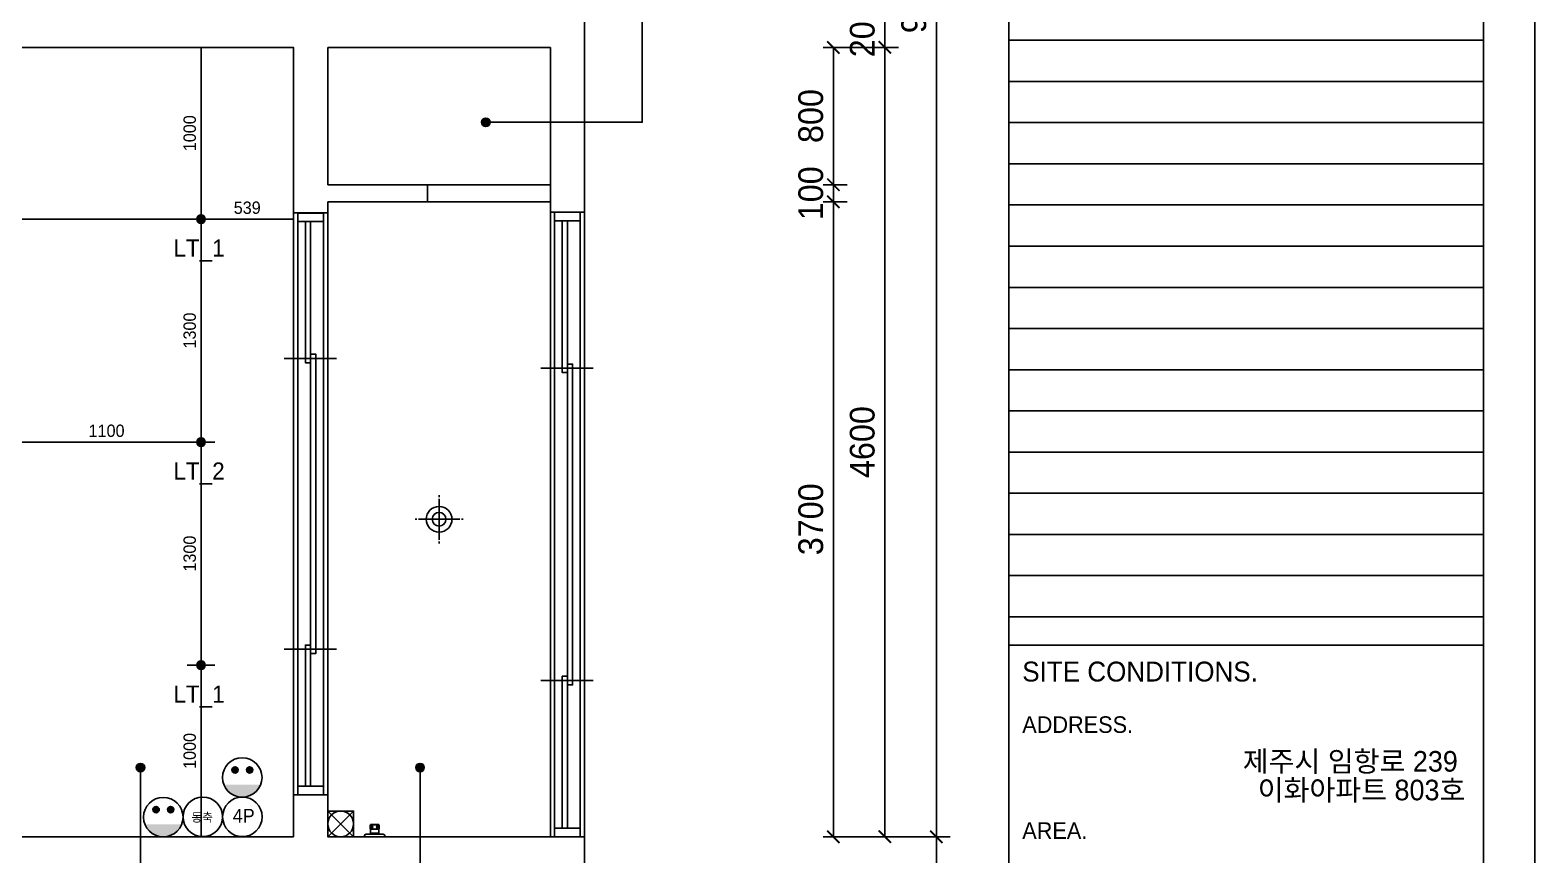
# Model space of a CAD drawing. Header units: millimetres. Extents: x 332171 to 384371, y 54317 to 89920.
# Drawn here: x 375007 to 383771, y 60783 to 65590 of the extents above; entities that cross this region are included whole.
import ezdxf
from ezdxf.enums import TextEntityAlignment as Align

# ---------------------------------------------------------------- set-up
doc = ezdxf.new("R2010")
doc.units = ezdxf.units.MM
doc.header["$LTSCALE"] = 60
for name, color, linetype in [('0-ELC TEXT', 7, 'Continuous'), ('04-WIN', 4, 'Continuous'), ('07-DIM WAL', 5, 'Continuous'), ('2CONTINUOUS', 2, 'Continuous'), ('3.기호.계단선', 30, 'Continuous'), ('_LIBR', 4, 'Continuous'), ('CEIL-DOOR', 6, 'Continuous'), ('fin', 5, 'Continuous'), ('FORM(YOURNAME)-1', 1, 'Continuous'), ('FORM(YOURNAME)-11', 1, 'Continuous'), ('HAT', 8, 'Continuous'), ('RC-LIGHT', 7, 'Continuous'), ('U-LANP', 6, 'Continuous'), ('설비', 140, 'Continuous')]:
    doc.layers.add(name, color=color, linetype=linetype)
doc.styles.add('YOURNAME', font='HY울릉도M.TTF')
doc.styles.add('코레일둥고', font='Korail_Round_Gothic_Medium.ttf')
doc.dimstyles.new('40', dxfattribs={"dimscale": 40, "dimtxt": 1.8, "dimasz": 0.9, "dimexe": 0.5, "dimexo": 1, "dimgap": 0.7, "dimtad": 1, "dimdec": 0, "dimzin": 0, "dimdsep": 46, "dimtxsty": 'YOURNAME', "dimblk": 'NONE', "dimcen": 0, "dimclrd": 1, "dimclre": 1, "dimclrt": 7, "dimadec": 0, "dimazin": 0, "dimtfac": 1, "dimtdec": 0, "dimtix": 1, "dimtmove": 2, "dimatfit": 3, "dimldrblk": 'NONE', "dimfxl": 1, "dimtolj": 1, "dimtzin": 0, "dimarcsym": 0})
doc.dimstyles.new('YOURNAME-80', dxfattribs={"dimscale": 80, "dimtxt": 1.8, "dimasz": 0.9, "dimexe": 1, "dimexo": 3, "dimgap": 0.7, "dimtad": 1, "dimdec": 0, "dimzin": 0, "dimdsep": 46, "dimtxsty": 'YOURNAME', "dimblk": 'ARCHTICK', "dimcen": 0, "dimclrd": 1, "dimclre": 1, "dimclrt": 7, "dimadec": 0, "dimazin": 0, "dimtfac": 1, "dimtdec": 0, "dimtix": 1, "dimtmove": 2, "dimatfit": 3, "dimldrblk": 'ARCHTICK', "dimfxl": 1, "dimtolj": 1, "dimtzin": 0, "dimarcsym": 0})

# ---------------------------------------------------------------- blocks, each defined once
blk = doc.blocks.new('FORM-ELEVATION')
at = {"layer": 'Defpoints', "color": 158}
for p, q in [((62481, 35508), (62481, -21492)), ((62481, 12686), (71691, 12686)), ((62481, 11886), (71691, 11886)), ((62481, 11086), (71691, 11086)), ((62481, 10286), (71691, 10286)), ((62481, 9486), (71691, 9486)), ((62481, 8686), (71691, 8686)), ((62481, 7886), (71691, 7886)), ((62481, 7086), (71691, 7086)), ((62481, 6286), (71691, 6286)), ((62481, 5486), (71691, 5486)), ((62481, 4686), (71691, 4686)), ((62481, 3886), (71691, 3886)), ((62481, 3086), (71691, 3086)), ((62481, 2286), (71691, 2286)), ((62481, 1486), (71691, 1486))]:
    blk.add_line(p, q, dxfattribs=at)
for points in [[(-10309, -21692), (71691, -21692), (71691, 35708), (-10309, 35708)], [(-8309, 33708), (61071, 33708), (61071, -19692), (-8309, -19692)]]:
    blk.add_lwpolyline(points, close=True, dxfattribs=at)
at = {"layer": 'FORM(YOURNAME)-11', "color": 14}
blk.add_line((62481, 937), (71691, 937), dxfattribs=at)
at = {"layer": 'FORM(YOURNAME)-11', "color": 250}
blk.add_lwpolyline([(-11309, -22692), (72691, -22692), (72691, 36708), (-11309, 36708)], close=True, dxfattribs=at)
at = {"layer": 'FORM(YOURNAME)-11', "color": 14, "style": 'YOURNAME'}
blk.add_text('SITE CONDITIONS.', height=386.14, dxfattribs=at).set_placement((62739, 422), align=Align.MIDDLE_LEFT)
at = {"layer": 'FORM(YOURNAME)-11', "color": 251, "style": 'YOURNAME'}
for s, p in [('ADDRESS.', (62739, -608)), ('AREA.', (62739, -2667))]:
    blk.add_text(s, height=321.8, dxfattribs=at).set_placement(p, align=Align.MIDDLE_LEFT)
at = {"layer": 'FORM(YOURNAME)-11', "color": 3, "style": 'YOURNAME'}
for tag, height, p in [('1', 450, (71041, -1219)), ('2', 450, (71041, -1863)), ('3', 450, (71041, -3150)), ('4', 450, (71041, -5081)), ('5', 515, (71041, -7398)), ('6', 515, (71041, -9650)), ('7', 515, (71041, -11903)), ('8', 515, (71041, -14155)), ('9', 515, (71041, -16408)), ('10', 515, (66791, -18596)), ('11', 515, (71041, -18660)), ('12', 515, (66791, -20848)), ('13', 515, (71041, -20848))]:
    blk.add_attdef(tag, text='', height=height, dxfattribs=at).set_placement(p, align=Align.MIDDLE_RIGHT)
blk = doc.blocks.new('_ArchTick')
at = {"color": 0, "linetype": 'ByBlock', "const_width": 0.15}
blk.add_lwpolyline([(-0.5, -0.5), (0.5, 0.5)], dxfattribs=at)
blk = doc.blocks.new('*D92')
at = {"layer": '07-DIM WAL', "color": 1, "lineweight": -2}
for p, q in [((379624.9, 70673.7), (380364.9, 70673.7)), ((380284.9, 60888.7), (380284.9, 70673.7)), ((379624.9, 60888.7), (380364.9, 60888.7))]:
    blk.add_line(p, q, dxfattribs=at)
at = {"layer": 'Defpoints', "color": 0}
for p in [(379384.9, 70673.7), (380284.9, 70673.7), (379384.9, 60888.7)]:
    blk.add_point(p, dxfattribs=at)
at = {"layer": '07-DIM WAL', "color": 1, "lineweight": -2, "xscale": 72, "yscale": 72, "zscale": 72}
for p, rotation in [((380284.9, 70673.7), 90), ((380284.9, 60888.7), 270)]:
    blk.add_blockref('_ArchTick', p, dxfattribs=dict(at, rotation=rotation))
at = {"layer": '07-DIM WAL', "color": 7, "insert": (380154, 65781.2), "char_height": 144, "attachment_point": 5, "rotation": 90, "style": 'YOURNAME'}
blk.add_mtext('\\A1;9785', dxfattribs=at)
blk = doc.blocks.new('*D96')
at = {"layer": '07-DIM WAL', "color": 1, "lineweight": -2}
for p, q in [((379984.9, 65688.7), (379984.9, 65760.7)), ((379624.9, 65688.7), (380064.9, 65688.7)), ((379984.9, 65688.7), (379984.9, 65488.7)), ((379624.9, 65488.7), (380064.9, 65488.7)), ((379984.9, 65488.7), (379984.9, 65416.7))]:
    blk.add_line(p, q, dxfattribs=at)
at = {"layer": 'Defpoints', "color": 0}
for p in [(379384.9, 65688.7), (379384.9, 65488.7), (379984.9, 65488.7)]:
    blk.add_point(p, dxfattribs=at)
at = {"layer": '07-DIM WAL', "color": 1, "lineweight": -2, "xscale": 72, "yscale": 72, "zscale": 72}
for p, rotation in [((379984.9, 65688.7), 270), ((379984.9, 65488.7), 90)]:
    blk.add_blockref('_ArchTick', p, dxfattribs=dict(at, rotation=rotation))
at = {"layer": '07-DIM WAL', "color": 7, "insert": (379854, 65588.7), "char_height": 144, "attachment_point": 5, "rotation": 90, "style": 'YOURNAME'}
blk.add_mtext('\\A1;200', dxfattribs=at)
blk = doc.blocks.new('*D71')
at = {"layer": '07-DIM WAL', "color": 1, "lineweight": -2}
for p, q in [((379624.9, 65488.7), (380064.9, 65488.7)), ((379984.9, 65488.7), (379984.9, 60888.7)), ((379624.9, 60888.7), (380064.9, 60888.7))]:
    blk.add_line(p, q, dxfattribs=at)
at = {"layer": 'Defpoints', "color": 0}
for p in [(379384.9, 65488.7), (379384.9, 60888.7), (379984.9, 60888.7)]:
    blk.add_point(p, dxfattribs=at)
at = {"layer": '07-DIM WAL', "color": 1, "lineweight": -2, "xscale": 72, "yscale": 72, "zscale": 72}
for p, rotation in [((379984.9, 65488.7), 90), ((379984.9, 60888.7), 270)]:
    blk.add_blockref('_ArchTick', p, dxfattribs=dict(at, rotation=rotation))
at = {"layer": '07-DIM WAL', "color": 7, "insert": (379853.9, 63188.7), "char_height": 144, "attachment_point": 5, "rotation": 90, "style": 'YOURNAME'}
blk.add_mtext('\\A1;4600', dxfattribs=at)
blk = doc.blocks.new('*D72')
at = {"layer": '07-DIM WAL', "color": 1, "lineweight": -2}
for p, q in [((379624.9, 65488.7), (379764.9, 65488.7)), ((379684.9, 65488.7), (379684.9, 64688.7)), ((379624.9, 64688.7), (379764.9, 64688.7))]:
    blk.add_line(p, q, dxfattribs=at)
at = {"layer": 'Defpoints', "color": 0}
for p in [(379384.9, 65488.7), (379384.9, 64688.7), (379684.9, 64688.7)]:
    blk.add_point(p, dxfattribs=at)
at = {"layer": '07-DIM WAL', "color": 1, "lineweight": -2, "xscale": 72, "yscale": 72, "zscale": 72}
for p, rotation in [((379684.9, 65488.7), 90), ((379684.9, 64688.7), 270)]:
    blk.add_blockref('_ArchTick', p, dxfattribs=dict(at, rotation=rotation))
at = {"layer": '07-DIM WAL', "color": 7, "insert": (379553.9, 65088.7), "char_height": 144, "attachment_point": 5, "rotation": 90, "style": 'YOURNAME'}
blk.add_mtext('\\A1;800', dxfattribs=at)
blk = doc.blocks.new('*D73')
at = {"layer": '07-DIM WAL', "color": 1, "lineweight": -2}
for p, q in [((379624.9, 64688.7), (379764.9, 64688.7)), ((379684.9, 64688.7), (379684.9, 64760.7)), ((379684.9, 64688.7), (379684.9, 64588.7)), ((379624.9, 64588.7), (379764.9, 64588.7)), ((379684.9, 64588.7), (379684.9, 64516.7))]:
    blk.add_line(p, q, dxfattribs=at)
at = {"layer": 'Defpoints', "color": 0}
for p in [(379384.9, 64688.7), (379384.9, 64588.7), (379684.9, 64588.7)]:
    blk.add_point(p, dxfattribs=at)
at = {"layer": '07-DIM WAL', "color": 1, "lineweight": -2, "xscale": 72, "yscale": 72, "zscale": 72}
for p, rotation in [((379684.9, 64688.7), 270), ((379684.9, 64588.7), 90)]:
    blk.add_blockref('_ArchTick', p, dxfattribs=dict(at, rotation=rotation))
at = {"layer": '07-DIM WAL', "color": 7, "insert": (379554, 64638.7), "char_height": 144, "attachment_point": 5, "rotation": 90, "style": 'YOURNAME'}
blk.add_mtext('\\A1;100', dxfattribs=at)
blk = doc.blocks.new('*D74')
at = {"layer": '07-DIM WAL', "color": 1, "lineweight": -2}
for p, q in [((379624.9, 64588.7), (379764.9, 64588.7)), ((379684.9, 64588.7), (379684.9, 60888.7)), ((379624.9, 60888.7), (379764.9, 60888.7))]:
    blk.add_line(p, q, dxfattribs=at)
at = {"layer": 'Defpoints', "color": 0}
for p in [(379384.9, 64588.7), (379384.9, 60888.7), (379684.9, 60888.7)]:
    blk.add_point(p, dxfattribs=at)
at = {"layer": '07-DIM WAL', "color": 1, "lineweight": -2, "xscale": 72, "yscale": 72, "zscale": 72}
for p, rotation in [((379684.9, 64588.7), 90), ((379684.9, 60888.7), 270)]:
    blk.add_blockref('_ArchTick', p, dxfattribs=dict(at, rotation=rotation))
at = {"layer": '07-DIM WAL', "color": 7, "insert": (379554, 62738.7), "char_height": 144, "attachment_point": 5, "rotation": 90, "style": 'YOURNAME'}
blk.add_mtext('\\A1;3700', dxfattribs=at)
blk = doc.blocks.new('floorplan')
for p, q in [((383482.9, 93450.4), (383632.9, 93300.4)), ((383482.9, 93300.4), (383632.9, 93450.4))]:
    blk.add_line(p, q)
blk.add_lwpolyline([(383482.9, 93450.4), (383632.9, 93450.4), (383632.9, 93300.4), (383482.9, 93300.4)], close=True)
blk.add_circle((383557.9, 93375.4), 75)
at = {"layer": '04-WIN'}
for points in [[(384062.9, 97000.4), (384780.2, 97000.4), (384780.2, 97100.4), (384062.9, 97100.4)], [(383482.9, 93545.4), (383282.9, 93545.4), (383282.9, 96935.4), (383482.9, 96935.4)], [(384779.5, 96940.4), (384977.9, 96940.4), (384977.9, 93300.4), (384779.5, 93300.4)]]:
    blk.add_lwpolyline(points, close=True, dxfattribs=at)
at = {"layer": '2CONTINUOUS'}
for p, q in [((384977.9, 96940.4), (384977.9, 99030.4)), ((383482.9, 97900.4), (384780.2, 97900.4)), ((383482.9, 97100.4), (383482.9, 97900.4)), ((384779.5, 96940.4), (384780.2, 97900.4)), ((384062.9, 97100.4), (383482.9, 97100.4)), ((384062.9, 97000.4), (384062.9, 97100.4)), ((383482.9, 97000.4), (384062.9, 97000.4)), ((383482.9, 96935.4), (383482.9, 97000.4)), ((383282.9, 93545.4), (383482.9, 93545.4)), ((384977.9, 93050.4), (384977.9, 93300.4))]:
    blk.add_line(p, q, dxfattribs=at)
for points in [[(383282.9, 96935.4), (383282.9, 97900.4), (379005.9, 97900.4), (379005.9, 97065.4)], [(384779.5, 96940.4), (384977.9, 96940.4)], [(379005.9, 93300.4), (383282.9, 93300.4), (383282.9, 93545.4)], [(384977.9, 93300.4), (383482.9, 93300.4), (383482.9, 93545.4)]]:
    blk.add_lwpolyline(points, dxfattribs=at)
at = {"layer": 'fin', "color": 6}
for p, q in [((383731.9, 93369.4), (383731.9, 93370.3)), ((383731.9, 93369.4), (383779.9, 93369.4)), ((383731.9, 93363.4), (383746.9, 93363.4)), ((383731.9, 93357.4), (383746.9, 93357.4)), ((383731.9, 93351.4), (383746.9, 93351.4)), ((383731.9, 93323.4), (383731.9, 93345.4)), ((383731.9, 93345.4), (383779.9, 93345.4)), ((383733.9, 93372.3), (383777.9, 93372.3)), ((383764.9, 93363.4), (383779.9, 93363.4)), ((383764.9, 93357.4), (383779.9, 93357.4)), ((383764.9, 93351.4), (383779.9, 93351.4)), ((383779.9, 93369.4), (383779.9, 93370.3)), ((383779.9, 93323.4), (383779.9, 93345.4)), ((383695.9, 93300.4), (383695.9, 93305.4)), ((383705.9, 93315.4), (383805.9, 93315.4)), ((383733.9, 93321.4), (383777.9, 93321.4)), ((383738.9, 93315.4), (383738.9, 93321.4)), ((383772.9, 93315.4), (383772.9, 93321.4)), ((383815.9, 93300.4), (383815.9, 93305.4))]:
    blk.add_line(p, q, dxfattribs=at)
for centre, radius, start, end in [((383731.9, 93366.4), 3, 90, 270), ((383731.9, 93360.4), 3, 90, 270), ((383731.9, 93354.4), 3, 90, 270), ((383731.9, 93348.4), 3, 90, 270), ((383733.9, 93370.3), 2, 90, 180), ((383746.9, 93366.4), 3, 90, 270), ((383746.9, 93360.4), 3, 90, 270), ((383746.9, 93354.4), 3, 90, 270), ((383746.9, 93348.4), 3, 90, 270), ((383764.9, 93366.4), 3, 270, 90), ((383764.9, 93360.4), 3, 270, 90), ((383764.9, 93354.4), 3, 270, 90), ((383764.9, 93348.4), 3, 270, 90), ((383777.9, 93370.3), 2, 0, 90), ((383779.9, 93366.4), 3, 270, 90), ((383779.9, 93360.4), 3, 270, 90), ((383779.9, 93354.4), 3, 270, 90), ((383779.9, 93348.4), 3, 270, 90), ((383705.9, 93305.4), 10, 90, 180), ((383733.9, 93323.4), 2, 180, 270), ((383777.9, 93323.4), 2, 270, 0), ((383805.9, 93305.4), 10, 0, 90)]:
    blk.add_arc(centre, radius, start, end, dxfattribs=at)
blk = doc.blocks.new('CJSWJD')
blk.add_blockref('floorplan', (-6742.6, -32411.6))
blk = doc.blocks.new('매입등')
at = {"layer": 'HAT', "color": 1}
for p, q in [((0, 140), (0, 130)), ((0, 120), (0, -120)), ((-140, 0), (-130, 0)), ((120, 0), (-120, 0)), ((140, 0), (130, 0)), ((-140, 0), (-130, 0)), ((0, -140), (0, -130))]:
    blk.add_line(p, q, dxfattribs=at)
blk.add_circle((0, 0), 40, dxfattribs=at)
at = {"layer": 'U-LANP'}
blk.add_circle((0, 0), 75, dxfattribs=at)
blk = doc.blocks.new('A$C59950440')
at = {"layer": 'CEIL-DOOR'}
blk.add_blockref('매입등', (140, 140), dxfattribs=at)
blk = doc.blocks.new('1')
at = {"linetype": 'Continuous'}
h = blk.add_hatch(color=4, dxfattribs=at)
h.dxf.hatch_style = 1
edge = h.paths.add_edge_path()
edge.add_arc((11539653, -14273504), 37.5, 0, 360)
at = {"color": 1, "linetype": 'Continuous'}
for p, q in [((11539653, -14273637), (11539653, -14273370)), ((11539520, -14273504), (11539787, -14273504))]:
    blk.add_line(p, q, dxfattribs=at)
at = {"color": 4, "linetype": 'Continuous'}
for radius in [41.5, 37.5]:
    blk.add_circle((11539653, -14273504), radius, dxfattribs=at)
blk = doc.blocks.new('*D228')
at = {"layer": '07-DIM WAL', "color": 1, "lineweight": -2}
for p, q in [((376001.9, 64528.7), (376001.9, 64508.7)), ((376540.4, 64528.7), (376540.4, 64508.7)), ((376001.9, 64488.7), (376540.4, 64488.7))]:
    blk.add_line(p, q, dxfattribs=at)
at = {"layer": 'Defpoints', "color": 0}
for p in [(376001.9, 64488.7), (376540.4, 64488.7), (376540.4, 64488.7)]:
    blk.add_point(p, dxfattribs=at)
at = {"layer": '07-DIM WAL', "color": 7, "insert": (376271.1, 64554.2), "char_height": 72, "attachment_point": 5, "style": 'YOURNAME'}
blk.add_mtext('\\A1;539', dxfattribs=at)
blk = doc.blocks.new('_None')
blk = doc.blocks.new('*D229')
at = {"layer": '07-DIM WAL', "color": 1, "lineweight": -2}
for p, q in [((376001.9, 64488.7), (373601.9, 64488.7)), ((373601.9, 64448.7), (373601.9, 64468.7)), ((376001.9, 64448.7), (376001.9, 64468.7))]:
    blk.add_line(p, q, dxfattribs=at)
at = {"layer": 'Defpoints', "color": 0}
for p in [(373601.9, 64488.7), (373601.9, 64488.7), (376001.9, 64488.7)]:
    blk.add_point(p, dxfattribs=at)
at = {"layer": '07-DIM WAL', "color": 7, "insert": (374801.9, 64554.2), "char_height": 72, "attachment_point": 5, "style": 'YOURNAME'}
blk.add_mtext('\\A1;2400', dxfattribs=at)
blk = doc.blocks.new('*D231')
at = {"layer": '07-DIM WAL', "color": 1, "lineweight": -2}
for p, q in [((376001.9, 64488.7), (376001.9, 65488.7)), ((376041.9, 65488.7), (376021.9, 65488.7)), ((376041.9, 64488.7), (376021.9, 64488.7))]:
    blk.add_line(p, q, dxfattribs=at)
at = {"layer": 'Defpoints', "color": 0}
for p in [(376001.9, 65488.7), (376001.9, 65488.7), (376001.9, 64488.7)]:
    blk.add_point(p, dxfattribs=at)
at = {"layer": '07-DIM WAL', "color": 7, "insert": (375936.4, 64988.7), "char_height": 72, "attachment_point": 5, "rotation": 90, "style": 'YOURNAME'}
blk.add_mtext('\\A1;1000', dxfattribs=at)
blk = doc.blocks.new('*D232')
at = {"layer": '07-DIM WAL', "color": 1, "lineweight": -2}
for p, q in [((376001.9, 63188.7), (376001.9, 64488.7)), ((376041.9, 64488.7), (376021.9, 64488.7)), ((376041.9, 63188.7), (376021.9, 63188.7))]:
    blk.add_line(p, q, dxfattribs=at)
at = {"layer": 'Defpoints', "color": 0}
for p in [(376001.9, 64488.7), (376001.9, 64488.7), (376001.9, 63188.7)]:
    blk.add_point(p, dxfattribs=at)
at = {"layer": '07-DIM WAL', "color": 7, "insert": (375936.4, 63838.7), "char_height": 72, "attachment_point": 5, "rotation": 90, "style": 'YOURNAME'}
blk.add_mtext('\\A1;1300', dxfattribs=at)
blk = doc.blocks.new('*D233')
at = {"layer": '07-DIM WAL', "color": 1, "lineweight": -2}
for p, q in [((376001.9, 63188.7), (376001.9, 61888.7)), ((376041.9, 63188.7), (376021.9, 63188.7)), ((376041.9, 61888.7), (376021.9, 61888.7))]:
    blk.add_line(p, q, dxfattribs=at)
at = {"layer": 'Defpoints', "color": 0}
for p in [(376001.9, 63188.7), (376001.9, 61888.7), (376001.9, 61888.7)]:
    blk.add_point(p, dxfattribs=at)
at = {"layer": '07-DIM WAL', "color": 7, "insert": (375936.4, 62538.7), "char_height": 72, "attachment_point": 5, "rotation": 90, "style": 'YOURNAME'}
blk.add_mtext('\\A1;1300', dxfattribs=at)
blk = doc.blocks.new('*D234')
at = {"layer": '07-DIM WAL', "color": 1, "lineweight": -2}
for p, q in [((376001.9, 61888.7), (376001.9, 60888.7)), ((376041.9, 61888.7), (376021.9, 61888.7)), ((376041.9, 60888.7), (376021.9, 60888.7))]:
    blk.add_line(p, q, dxfattribs=at)
at = {"layer": 'Defpoints', "color": 0}
for p in [(376001.9, 61888.7), (376001.9, 60888.7), (376001.9, 60888.7)]:
    blk.add_point(p, dxfattribs=at)
at = {"layer": '07-DIM WAL', "color": 7, "insert": (375936.4, 61388.7), "char_height": 72, "attachment_point": 5, "rotation": 90, "style": 'YOURNAME'}
blk.add_mtext('\\A1;1000', dxfattribs=at)
blk = doc.blocks.new('*D235')
at = {"layer": '07-DIM WAL', "color": 1, "lineweight": -2}
for p, q in [((374901.9, 63188.7), (376001.9, 63188.7)), ((374901.9, 63148.7), (374901.9, 63168.7)), ((376001.9, 63148.7), (376001.9, 63168.7))]:
    blk.add_line(p, q, dxfattribs=at)
at = {"layer": 'Defpoints', "color": 0}
for p in [(374901.9, 63188.7), (376001.9, 63188.7), (376001.9, 63188.7)]:
    blk.add_point(p, dxfattribs=at)
at = {"layer": '07-DIM WAL', "color": 7, "insert": (375451.9, 63254.2), "char_height": 72, "attachment_point": 5, "style": 'YOURNAME'}
blk.add_mtext('\\A1;1100', dxfattribs=at)
blk = doc.blocks.new('egoo')
at = {"layer": '설비'}
h = blk.add_hatch(color=140, dxfattribs=at)
edge = h.paths.add_edge_path()
edge.add_arc((1015645, 443434), 22.3, 0, 360)
h = blk.add_hatch(color=140, dxfattribs=at)
edge = h.paths.add_edge_path()
edge.add_arc((1015748, 443434), 22.3, 0, 360)
h = blk.add_hatch(color=140, dxfattribs=at)
edge = h.paths.add_edge_path()
edge.add_line((1015826, 443329), (1015567, 443329))
edge.add_ellipse((1015696, 443381), major_axis=(99, 99), ratio=1, start_angle=156.9578, end_angle=293.0422)
at = {"layer": '설비', "color": 140}
for centre, radius in [((1015696, 443381), 140), ((1015645, 443434), 22.3), ((1015748, 443434), 22.3)]:
    blk.add_circle(centre, radius, dxfattribs=at)

msp = doc.modelspace()

# ---------------------------------------------------------------- hatches: boundary and pattern name
at = {"layer": '0-ELC TEXT'}
h = msp.add_hatch(color=256, dxfattribs=at)
h.dxf.hatch_style = 1
edge = h.paths.add_edge_path()
edge.add_arc((377660.3, 65052.2), 25, -270, 90, ccw=False)
h = msp.add_hatch(color=256, dxfattribs=at)
h.dxf.hatch_style = 1
edge = h.paths.add_edge_path()
edge.add_arc((377660.3, 65052.2), 25, -270, 90, ccw=False)
h = msp.add_hatch(color=256, dxfattribs=at)
h.dxf.hatch_style = 1
edge = h.paths.add_edge_path()
edge.add_arc((375650.2, 61291.6), 25, -270, 90, ccw=False)
h = msp.add_hatch(color=256, dxfattribs=at)
h.dxf.hatch_style = 1
edge = h.paths.add_edge_path()
edge.add_arc((375650.2, 61291.6), 25, -270, 90, ccw=False)
h = msp.add_hatch(color=256, dxfattribs=at)
h.dxf.hatch_style = 1
edge = h.paths.add_edge_path()
edge.add_arc((377277.6, 61291.6), 25, -270, 90, ccw=False)
h = msp.add_hatch(color=256, dxfattribs=at)
h.dxf.hatch_style = 1
edge = h.paths.add_edge_path()
edge.add_arc((377277.6, 61291.6), 25, -270, 90, ccw=False)

# ---------------------------------------------------------------- linework, layer by layer
for points in [[(378571.4, 66230.3), (378571.4, 65052.2), (377660.3, 65052.2)], [(377277.6, 58979.4), (375650.2, 58979.4), (375650.2, 61291.6)], [(377277.6, 59779.4), (377277.6, 61291.6)]]:
    msp.add_lwpolyline(points, dxfattribs=at)
for centre in [(377660.3, 65052.2), (377660.3, 65052.2), (375650.2, 61291.6), (375650.2, 61291.6), (377277.6, 61291.6), (377277.6, 61291.6)]:
    msp.add_circle(centre, 25, dxfattribs=at)
at = {"layer": '_LIBR'}
for p, q in [((376565.4, 64473.7), (376565.4, 61183.7)), ((376715.4, 64473.7), (376715.4, 61183.7)), ((378061.1, 64478.7), (378061.1, 60938.7)), ((378211.1, 64478.7), (378211.1, 60938.7)), ((376790.4, 63676.2), (376485.4, 63676.2)), ((378286.1, 63618.7), (377981.1, 63618.7)), ((376790.4, 61981.2), (376485.4, 61981.2)), ((378286.1, 61798.7), (377981.1, 61798.7))]:
    msp.add_line(p, q, dxfattribs=at)
for points in [[(376565.4, 64523.7), (376565.4, 64473.7), (376715.4, 64473.7), (376715.4, 64523.7)], [(378061.1, 64528.7), (378061.1, 64478.7), (378211.1, 64478.7), (378211.1, 64528.7)], [(376640.4, 63701.2), (376640.4, 61956.2), (376670.4, 61956.2), (376670.4, 63701.2)], [(378136.1, 63643.7), (378136.1, 61773.7), (378166.1, 61773.7), (378166.1, 63643.7)], [(376565.4, 61133.7), (376565.4, 61183.7), (376715.4, 61183.7), (376715.4, 61133.7)], [(378061.1, 60888.7), (378061.1, 60938.7), (378211.1, 60938.7), (378211.1, 60888.7)]]:
    msp.add_lwpolyline(points, close=True, dxfattribs=at)
for points in [[(376610.4, 64473.7), (376610.4, 63651.2), (376640.4, 63651.2), (376640.4, 64473.7)], [(378106.1, 64478.7), (378106.1, 63593.7), (378136.1, 63593.7), (378136.1, 64478.7)], [(376610.4, 61183.7), (376610.4, 62006.2), (376640.4, 62006.2), (376640.4, 61183.7)], [(378106.1, 60938.7), (378106.1, 61823.7), (378136.1, 61823.7), (378136.1, 60938.7)]]:
    msp.add_lwpolyline(points, dxfattribs=at)
at = {"layer": '설비', "color": 140}
for centre in [(376012.7, 61004.9), (376242.7, 61004.9)]:
    msp.add_circle(centre, 115, dxfattribs=at)

# ---------------------------------------------------------------- block references
msp.add_blockref('CJSWJD', (0, 0))
at = {"layer": 'FORM(YOURNAME)-1'}
ref = msp.add_blockref('FORM-ELEVATION', (361963.4, 61724.8), dxfattribs=dict(at, xscale=0.3000000000000002, yscale=0.3000000000000002, zscale=0.3000000000000002))
ref.add_attrib('1', '제주시 임항로 239 ', dxfattribs={"layer": 'FORM(YOURNAME)-11', "color": 3, "height": 120, "style": 'YOURNAME'}).set_placement((383365.6, 61328.3), align=Align.MIDDLE_RIGHT)
ref.add_attrib('2', '이화아파트 803호', dxfattribs={"layer": 'FORM(YOURNAME)-11', "color": 3, "height": 120, "style": 'YOURNAME'}).set_placement((383365.6, 61161.1), align=Align.MIDDLE_RIGHT)
at = {"layer": 'RC-LIGHT', "xscale": 0.6024096385271789, "yscale": 0.6024096385271789, "zscale": 0.6024096385271789, "rotation": 90.00000000000001}
for p in [(-8222494.4, -6887109.8), (-8222494.4, -6888409.8), (-8222494.4, -6889709.8)]:
    msp.add_blockref('1', p, dxfattribs=at)
at = {"layer": 'RC-LIGHT', "xscale": -1}
msp.add_blockref('A$C59950440', (377528.6, 62598.7), dxfattribs=at)
at = {"layer": '설비', "color": 140, "xscale": 0.8214285869294655, "yscale": 0.8214285869294655, "zscale": 0.8214285869294655}
for p in [(-458079.4, -302971.3), (-458539.4, -303202.5)]:
    msp.add_blockref('egoo', p, dxfattribs=at)

# ---------------------------------------------------------------- texts
at = {"layer": '3.기호.계단선', "style": '코레일둥고'}
for s, p in [('LT_1', (375841.5, 64270)), ('LT_2', (375841.5, 62970)), ('LT_1', (375841.5, 61670))]:
    msp.add_text(s, height=100, dxfattribs=at).set_placement(p)
at = {"layer": '설비', "color": 140, "style": '코레일둥고'}
for s, height, p in [('동축', 50, (375946, 60976.5)), ('4P', 80, (376186.8, 60971.3))]:
    msp.add_text(s, height=height, dxfattribs=at).set_placement(p)

# ---------------------------------------------------------------- dimensions: what is measured, and where the dimension line sits
at = {"layer": '07-DIM WAL'}
for base, p1, p2, picture, middle in [((380284.9, 70673.7), (379384.9, 60888.7), (379384.9, 70673.7), '*D92', (380154, 65781.2)), ((379984.9, 65488.7), (379384.9, 65688.7), (379384.9, 65488.7), '*D96', (379854, 65588.7)), ((379984.9, 60888.7), (379384.9, 65488.7), (379384.9, 60888.7), '*D71', (379853.9, 63188.7)), ((379684.9, 64688.7), (379384.9, 65488.7), (379384.9, 64688.7), '*D72', (379553.9, 65088.7)), ((379684.9, 64588.7), (379384.9, 64688.7), (379384.9, 64588.7), '*D73', (379554, 64638.7)), ((379684.9, 60888.7), (379384.9, 64588.7), (379384.9, 60888.7), '*D74', (379554, 62738.7))]:
    dim = msp.add_linear_dim(base=base, p1=p1, p2=p2, angle=90, dimstyle='YOURNAME-80', dxfattribs=at)
    dim.commit()
    dim.dimension.update_dxf_attribs({"geometry": picture, "text_midpoint": middle})
for base, p1, p2, picture, middle in [((376001.9, 65488.7), (376001.9, 64488.7), (376001.9, 65488.7), '*D231', (375936.4, 64988.7)), ((376001.9, 64488.7), (376001.9, 63188.7), (376001.9, 64488.7), '*D232', (375936.4, 63838.7)), ((376001.9, 61888.7), (376001.9, 63188.7), (376001.9, 61888.7), '*D233', (375936.4, 62538.7)), ((376001.9, 60888.7), (376001.9, 61888.7), (376001.9, 60888.7), '*D234', (375936.4, 61388.7))]:
    dim = msp.add_linear_dim(base=base, p1=p1, p2=p2, angle=90, dimstyle='40', override={"dimfxl": 1.25}, dxfattribs=at)
    dim.commit()
    dim.dimension.update_dxf_attribs({"geometry": picture, "text_midpoint": middle})
for base, p1, p2, picture, middle in [((373601.9, 64488.7), (376001.9, 64488.7), (373601.9, 64488.7), '*D229', (374801.9, 64554.2)), ((376540.3589183, 64488.7356465), (376001.8589183, 64488.7356465), (376540.3589183, 64488.7356465), '*D228', (376271.1089183, 64554.2216652)), ((376001.9, 63188.7), (374901.9, 63188.7), (376001.9, 63188.7), '*D235', (375451.9, 63254.2))]:
    dim = msp.add_linear_dim(base=base, p1=p1, p2=p2, dimstyle='40', override={"dimfxl": 1.25}, dxfattribs=at)
    dim.commit()
    dim.dimension.update_dxf_attribs({"geometry": picture, "text_midpoint": middle})

doc.saveas('drawing.dxf')
